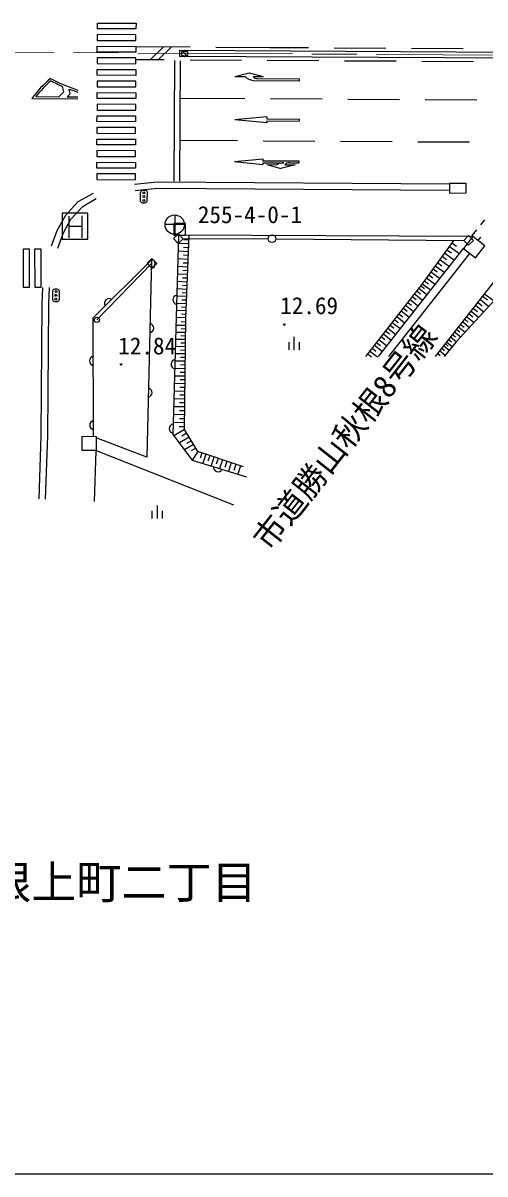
# Model space of a CAD drawing. Units: millimetres at full size, sheet at 1:1000; details may follow other scales. Extents: x 40000 to 680000, y 20000 to 380000.
# Drawn here: x 187992 to 223838, y 205000 to 294278 of the extents above; entities that cross this region are included whole.
import ezdxf
from ezdxf.enums import TextEntityAlignment as Align

# ---------------------------------------------------------------- set-up
doc = ezdxf.new("R2010")
doc.units = ezdxf.units.MM
doc.header["$LTSCALE"] = 1000
doc.linetypes.add('CHAIN', pattern=[18.5, 12, -1.5, 3.5, -1.5])
for name, color, linetype, lineweight in [('M-BGD', 7, 'Continuous', 25), ('M-BMK', 2, 'CHAIN', 13), ('M-BMK-ROW', 30, 'Continuous', 25), ('M-BMK-SRVR', 3, 'Continuous', 25), ('M-STR-STRC', 7, 'Continuous', 25), ('M-TTL-BAND', 7, 'Continuous', 25)]:
    doc.layers.add(name, color=color, linetype=linetype, lineweight=lineweight)
doc.layers.add('M-BMK-HTXT', color=7, linetype='Continuous')
doc.styles.add('ＭＳ ゴシック', font='')
doc.styles.get('ＭＳ ゴシック').set_extended_font_data('MS Gothic')

msp = doc.modelspace()

# ---------------------------------------------------------------- linework, layer by layer
at = {"layer": 'M-BGD'}
for p, q in [((200161, 292167), (259936, 291809)), ((200163, 291679), (200161, 292167)), ((200441, 291999), (200444, 292029)), ((200450, 291968), (200441, 291999)), ((200444, 292029), (200453, 292053)), ((200465, 291945), (200450, 291968)), ((200453, 292053), (200471, 292075)), ((200599, 291863), (200465, 291945)), ((200471, 292075), (200510, 292085)), ((200510, 292085), (200568, 292084)), ((200568, 292084), (200593, 292080)), ((200593, 292080), (200616, 292068)), ((200616, 292068), (200636, 292049)), ((200636, 292049), (200653, 292020)), ((230193, 291523), (200163, 291679)), ((200451, 291754), (200464, 291739)), ((200464, 291739), (200483, 291730)), ((200483, 291730), (200509, 291724)), ((200509, 291724), (200548, 291723)), ((200548, 291723), (200580, 291731)), ((200580, 291731), (200608, 291749)), ((200617, 291849), (200599, 291863)), ((200608, 291749), (200625, 291777)), ((200626, 291824), (200617, 291849)), ((200625, 291777), (200627, 291805)), ((200627, 291805), (200626, 291824)), ((198418, 281442), (196694, 281267)), ((197133, 281195), (197156, 281237)), ((197156, 281237), (197199, 281282)), ((197199, 281282), (197245, 281306)), ((197245, 281306), (197313, 281317)), ((197313, 281317), (197438, 281314)), ((197438, 281314), (197505, 281300)), ((197505, 281300), (197549, 281274)), ((197549, 281274), (197591, 281231)), ((197591, 281231), (197615, 281183)), ((221086, 281288), (198418, 281442)), ((222378, 281839), (221081, 281827)), ((221081, 281827), (221088, 281091)), ((222385, 281103), (222378, 281839)), ((193674, 280631), (192572, 280006)), ((197108, 280508), (197121, 281133)), ((197117, 280446), (197108, 280508)), ((197141, 280398), (197117, 280446)), ((197121, 281133), (197133, 281195)), ((197180, 280357), (197141, 280398)), ((197225, 280331), (197180, 280357)), ((197530, 280350), (197485, 280323)), ((197576, 280391), (197530, 280350)), ((197597, 280436), (197576, 280391)), ((197608, 280498), (197597, 280436)), ((197621, 281123), (197608, 280498)), ((197615, 281183), (197621, 281123)), ((221088, 281091), (222385, 281103)), ((192572, 280006), (191686, 279043)), ((197292, 280317), (197225, 280331)), ((197417, 280314), (197292, 280317)), ((197485, 280323), (197417, 280314)), ((191686, 279043), (191082, 277938)), ((199689, 278722), (199686, 277822)), ((200596, 278719), (199689, 278722)), ((200593, 277819), (200596, 278719)), ((223519, 278619), (223836, 279006)), ((191082, 277938), (190656, 276800)), ((200051, 277811), (199624, 262369)), ((199686, 277822), (200593, 277819)), ((222905, 277731), (200051, 277811)), ((200627, 271352), (200896, 277808)), ((222905, 277731), (222160, 276798)), ((222838, 277786), (223203, 278232)), ((223835, 276989), (222905, 277731)), ((223306, 277412), (223522, 277675)), ((200869, 277148), (200034, 277183)), ((200856, 276845), (200455, 276862)), ((200882, 277455), (200475, 277472)), ((215574, 268406), (222160, 276798)), ((221415, 277424), (218973, 274051)), ((221074, 276954), (221779, 276444)), ((221266, 277218), (221622, 276960)), ((222160, 276798), (223090, 276055)), ((223090, 276055), (223835, 276989)), ((193440, 271406), (197956, 275904)), ((197956, 275904), (197595, 260613)), ((200819, 275943), (200000, 275977)), ((200844, 276542), (200017, 276577)), ((200831, 276243), (200434, 276259)), ((216376, 268408), (222656, 276409)), ((220338, 275937), (221007, 275452)), ((220520, 276188), (220859, 275942)), ((220701, 276439), (221388, 275942)), ((220888, 276696), (221236, 276444)), ((200794, 275351), (199984, 275385)), ((200782, 275059), (200394, 275075)), ((200806, 275647), (200414, 275663)), ((219811, 275209), (220133, 274975)), ((219984, 275447), (220636, 274975)), ((220161, 275692), (220491, 275453)), ((200745, 274188), (199952, 274222)), ((200770, 274766), (199968, 274800)), ((200758, 274477), (200375, 274493)), ((219137, 274278), (219444, 274056)), ((219302, 274505), (219922, 274056)), ((219470, 274737), (219784, 274510)), ((219638, 274970), (220274, 274509)), ((224795, 274535), (219984, 268417)), ((189509, 273769), (189460, 272511)), ((190009, 273750), (189960, 272499)), ((190294, 272848), (190307, 273473)), ((190307, 273473), (190318, 273535)), ((190318, 273535), (190342, 273577)), ((190342, 273577), (190385, 273622)), ((190385, 273622), (190431, 273646)), ((190431, 273646), (190498, 273657)), ((190498, 273657), (190623, 273654)), ((190623, 273654), (190690, 273640)), ((190690, 273640), (190735, 273614)), ((190735, 273614), (190777, 273571)), ((190777, 273571), (190801, 273523)), ((190807, 273463), (190794, 272838)), ((190801, 273523), (190807, 273463)), ((200722, 273617), (199936, 273650)), ((200710, 273335), (200336, 273351)), ((200734, 273903), (200355, 273919)), ((218973, 274051), (214572, 268404)), ((218368, 273275), (218957, 272816)), ((218540, 273496), (218835, 273266)), ((218713, 273717), (219301, 273258)), ((218856, 273901), (219149, 273673)), ((218973, 274051), (219578, 273614)), ((223826, 273235), (224541, 272737)), ((189460, 272511), (189380, 262266)), ((189960, 272499), (189880, 262256)), ((190303, 272786), (190294, 272848)), ((190327, 272738), (190303, 272786)), ((190366, 272697), (190327, 272738)), ((190410, 272671), (190366, 272697)), ((190478, 272657), (190410, 272671)), ((190602, 272654), (190478, 272657)), ((190670, 272663), (190602, 272654)), ((190716, 272690), (190670, 272663)), ((190762, 272731), (190716, 272690)), ((190783, 272776), (190762, 272731)), ((190794, 272838), (190783, 272776)), ((200675, 272496), (199905, 272528)), ((200698, 273053), (199920, 273086)), ((200686, 272775), (200317, 272790)), ((217679, 272390), (218269, 271930)), ((217851, 272611), (218146, 272382)), ((218024, 272833), (218613, 272373)), ((218196, 273054), (218491, 272824)), ((224909, 273138), (221608, 269544)), ((223121, 272359), (223738, 271863)), ((223308, 272590), (223623, 272336)), ((223494, 272822), (224140, 272301)), ((223689, 273064), (224020, 272798)), ((193469, 262216), (193440, 271406)), ((200629, 271401), (199875, 271432)), ((200652, 271945), (199890, 271977)), ((200641, 271673), (200280, 271688)), ((200663, 272220), (200298, 272236)), ((216988, 271504), (217579, 271043)), ((217161, 271725), (217456, 271495)), ((217333, 271947), (217924, 271487)), ((217506, 272169), (217801, 271939)), ((222429, 271498), (222989, 271047)), ((222598, 271708), (222885, 271477)), ((222767, 271918), (223354, 271445)), ((222944, 272139), (223245, 271897)), ((200621, 270814), (199858, 270823)), ((200618, 270543), (200254, 270547)), ((200624, 271083), (200264, 271087)), ((200530, 262757), (200627, 271352)), ((216296, 270616), (216888, 270155)), ((216469, 270838), (216765, 270608)), ((216642, 271060), (217234, 270599)), ((216815, 271282), (217111, 271052)), ((221636, 270513), (221884, 270314)), ((221793, 270708), (222301, 270299)), ((221950, 270903), (222210, 270693)), ((222106, 271098), (222640, 270668)), ((222267, 271298), (222541, 271078)), ((200609, 269722), (199828, 269731)), ((200615, 270271), (199843, 270280)), ((200612, 269996), (200244, 270001)), ((209011, 269931), (209011, 268931)), ((215604, 269727), (216197, 269265)), ((215777, 269950), (216073, 269719)), ((215950, 270172), (216543, 269710)), ((216123, 270394), (216419, 270163)), ((221009, 269734), (221236, 269552)), ((221166, 269929), (221623, 269561)), ((221323, 270124), (221558, 269935)), ((221479, 270319), (221962, 269930)), ((200602, 269166), (199812, 269175)), ((200599, 268886), (200223, 268890)), ((200605, 269444), (200233, 269448)), ((208611, 269533), (208611, 268933)), ((209411, 269533), (209411, 268933)), ((214910, 268837), (215504, 268374)), ((215084, 269060), (215380, 268828)), ((215257, 269282), (215850, 268820)), ((215430, 269505), (215727, 269274)), ((220310, 268869), (220749, 268514)), ((220467, 269064), (220688, 268885)), ((220624, 269258), (221069, 268898)), ((221608, 269544), (220669, 268419)), ((220748, 269411), (220980, 269224)), ((220852, 269540), (221302, 269178)), ((200590, 268038), (199781, 268047)), ((200596, 268605), (199797, 268614)), ((200593, 268321), (200212, 268326)), ((214736, 268614), (215033, 268383)), ((220152, 268675), (220370, 268499)), ((200583, 267464), (199765, 267473)), ((200580, 267174), (200191, 267179)), ((200586, 267751), (200202, 267755)), ((200570, 266298), (199733, 266308)), ((200576, 266884), (199749, 266894)), ((200573, 266591), (200180, 266596)), ((200563, 265706), (199717, 265715)), ((200560, 265406), (200158, 265411)), ((200566, 266002), (200169, 266006)), ((200549, 264501), (199683, 264511)), ((200556, 265107), (199700, 265117)), ((200553, 264804), (200147, 264809)), ((200542, 263889), (199667, 263899)), ((200539, 263580), (200124, 263585)), ((200546, 264195), (200136, 264200)), ((200535, 263271), (199649, 263281)), ((200530, 262757), (199704, 262264)), ((200532, 262958), (200113, 262963)), ((201563, 261029), (200530, 262757)), ((189380, 262266), (189214, 257371)), ((189880, 262256), (189714, 257354)), ((192577, 261127), (192583, 262220)), ((192583, 262220), (193677, 262215)), ((193677, 262215), (193672, 261121)), ((197595, 260613), (193677, 262111)), ((199624, 262369), (201127, 260382)), ((200884, 262165), (200123, 261710)), ((200707, 262461), (200318, 262229)), ((201227, 261591), (200529, 261173)), ((201055, 261878), (200679, 261653)), ((193672, 261121), (192577, 261127)), ((193531, 257166), (193672, 261105)), ((193672, 261121), (204316, 256900)), ((201394, 261313), (201028, 261095)), ((201560, 261035), (201127, 260382)), ((205093, 259842), (201563, 261029)), ((201868, 260927), (201729, 260512)), ((202173, 260824), (201940, 260131)), ((202490, 260717), (202345, 260286)), ((201127, 260382), (205343, 259078)), ((202807, 260611), (202579, 259933)), ((203136, 260500), (202986, 260052)), ((203466, 260389), (203243, 259728)), ((203809, 260274), (203652, 259808)), ((204151, 260159), (203934, 259514)), ((204507, 260039), (204344, 259555)), ((204863, 259919), (204652, 259292)), ((197999, 256445), (197999, 255845)), ((198399, 256843), (198399, 255843)), ((198799, 256445), (198799, 255845))]:
    msp.add_line(p, q, dxfattribs=at)
for centre, radius in [((200532, 291914), 249), ((197359, 280516), 75), ((197365, 280816), 75), ((197371, 281115), 75), ((190550, 273156), 75), ((190557, 273455), 75), ((190544, 272856), 75), ((208267, 270889), 50), ((208267, 270889), 43.8), ((208267, 270889), 37.5), ((208267, 270889), 31.3), ((208267, 270889), 25), ((208267, 270889), 18.8), ((208267, 270889), 12.5), ((208267, 270889), 6.2), ((195600, 267799), 50), ((195600, 267799), 43.8), ((195600, 267799), 37.5), ((195600, 267799), 31.3), ((195600, 267799), 25), ((195600, 267799), 18.8), ((195600, 267799), 12.5), ((195600, 267799), 6.2)]:
    msp.add_circle(centre, radius, dxfattribs=at)
for centre, start, end in [((197895, 275610), 277.44488, 79.85006), ((194661, 272545), 53.68332, 216.0885), ((199967, 272811), 97.21467, 259.61985), ((197777, 270611), 277.44488, 79.85006), ((193505, 268075), 98.9755, 261.38068), ((199829, 267813), 97.21467, 259.61985), ((197659, 265613), 277.44488, 79.85006), ((193520, 263075), 98.9755, 261.38068), ((199691, 262815), 97.21467, 259.61985), ((203112, 259825), 171.61707, 334.02225)]:
    msp.add_arc(centre, 354, start, end, dxfattribs=at)
at = {"layer": 'M-BMK'}
msp.add_line((67402, 292703), (367397, 290958), dxfattribs=at)
at = {"layer": 'M-BMK-ROW'}
for p, q in [((200406, 277553), (207016, 277550)), ((207616, 277547), (222189, 277414)), ((193718, 271251), (197992, 275639))]:
    msp.add_line(p, q, dxfattribs=at)
for points in [[(200031, 277178), (199664, 277561), (200047, 277928), (200414, 277545)], [(222552, 277035), (222185, 277418), (222568, 277785), (222935, 277402)], [(197984, 275264), (197617, 275647), (198000, 276014), (198367, 275631)]]:
    msp.add_lwpolyline(points, close=True, dxfattribs=at)
for centre, radius in [((207316, 277549), 300), ((193718, 271251), 200)]:
    msp.add_circle(centre, radius, dxfattribs=at)
at = {"layer": 'M-BMK-SRVR'}
for p, q in [((200512, 278638), (199012, 278638)), ((199762, 279388), (199762, 277888))]:
    msp.add_line(p, q, dxfattribs=at)
msp.add_circle((199762, 278638), 750, dxfattribs=at)
at = {"layer": 'M-STR-STRC'}
for p, q in [((193759, 293828), (193760, 294278)), ((196757, 293816), (193759, 293828)), ((193760, 294278), (196759, 294266)), ((196759, 294266), (196757, 293816)), ((193757, 293378), (193755, 292928)), ((193755, 292928), (196754, 292916)), ((196756, 293366), (193757, 293378)), ((196754, 292916), (196756, 293366)), ((193752, 292028), (193753, 292478)), ((196750, 292016), (193752, 292028)), ((193753, 292478), (196752, 292467)), ((196752, 292467), (196750, 292016)), ((196773, 292451), (200955, 292427)), ((197877, 291445), (198882, 292439)), ((198513, 291441), (199519, 292435)), ((202955, 292415), (207137, 292391)), ((207137, 292391), (210137, 292373)), ((212137, 292362), (216136, 292338)), ((218136, 292327), (222136, 292304)), ((193750, 291578), (193748, 291128)), ((193748, 291128), (196747, 291117)), ((196749, 291566), (193750, 291578)), ((196747, 291117), (196749, 291566)), ((196767, 291451), (198949, 291438)), ((199712, 282009), (199767, 291359)), ((200162, 282006), (200217, 291356)), ((200949, 291427), (204949, 291403)), ((206949, 291392), (210949, 291369)), ((212949, 291357), (216949, 291334)), ((218949, 291322), (222949, 291299)), ((193745, 290228), (193747, 290678)), ((196744, 290216), (193745, 290228)), ((193747, 290678), (196745, 290667)), ((196745, 290667), (196744, 290216)), ((204439, 290131), (205540, 290425)), ((205540, 290425), (206638, 290119)), ((191161, 288938), (191059, 289364)), ((193743, 289778), (193742, 289328)), ((193742, 289328), (196740, 289317)), ((196742, 289766), (193743, 289778)), ((196740, 289317), (196742, 289766)), ((204439, 290131), (205239, 290127)), ((205837, 289823), (209437, 289802)), ((205838, 290123), (206638, 290119)), ((206195, 289971), (209438, 289952)), ((209437, 289802), (209438, 289952)), ((188671, 288423), (192250, 288402)), ((188978, 288571), (190779, 288561)), ((190779, 288561), (191161, 288938)), ((191415, 288557), (191657, 288796)), ((191415, 288557), (192250, 288552)), ((191657, 288796), (191571, 289157)), ((193738, 288428), (193740, 288878)), ((196737, 288416), (193738, 288428)), ((193740, 288878), (196739, 288867)), ((196739, 288867), (196737, 288416)), ((205200, 288402), (200200, 288431)), ((211200, 288367), (207200, 288390)), ((193737, 287978), (193735, 287528)), ((193735, 287528), (196734, 287517)), ((196735, 287967), (193737, 287978)), ((196734, 287517), (196735, 287967)), ((217200, 288332), (213200, 288355)), ((223199, 288297), (219200, 288321)), ((193731, 286628), (193733, 287078)), ((196730, 286617), (193731, 286628)), ((193733, 287078), (196732, 287067)), ((196732, 287067), (196730, 286617)), ((206920, 286992), (204419, 286781)), ((206918, 286542), (204419, 286781)), ((206919, 286692), (206918, 286542)), ((206920, 286992), (206919, 286842)), ((206919, 286842), (209419, 286827)), ((206919, 286692), (209419, 286677)), ((209419, 286827), (209419, 286677)), ((193730, 286178), (193728, 285728)), ((193728, 285728), (196727, 285717)), ((196728, 286167), (193730, 286178)), ((196727, 285717), (196728, 286167)), ((193725, 284828), (193726, 285278)), ((196723, 284817), (193725, 284828)), ((193726, 285278), (196725, 285267)), ((196725, 285267), (196723, 284817)), ((200181, 285181), (204638, 285155)), ((206638, 285144), (210638, 285120)), ((212638, 285109), (216637, 285085)), ((218637, 285074), (222637, 285050)), ((193723, 284378), (193721, 283928)), ((193721, 283928), (196720, 283917)), ((196722, 284367), (193723, 284378)), ((196720, 283917), (196722, 284367)), ((193718, 283028), (193720, 283478)), ((196717, 283017), (193718, 283028)), ((193720, 283478), (196718, 283467)), ((196718, 283467), (196717, 283017)), ((204400, 283532), (206601, 283744)), ((204400, 283532), (206599, 283294)), ((206600, 283444), (206599, 283294)), ((206600, 283444), (208226, 283434)), ((206601, 283744), (206601, 283594)), ((206601, 283594), (209400, 283577)), ((206899, 283292), (207997, 282986)), ((206899, 283292), (207699, 283287)), ((209099, 283279), (207997, 282986)), ((208299, 283284), (209099, 283279)), ((208657, 283432), (209400, 283427)), ((209400, 283577), (209400, 283427)), ((193716, 282578), (193714, 282128)), ((193714, 282128), (196713, 282117)), ((196715, 282567), (193716, 282578)), ((196713, 282117), (196715, 282567)), ((198394, 281942), (196643, 281765)), ((221090, 281788), (198394, 281942)), ((192258, 280402), (191276, 279337)), ((193428, 281066), (192258, 280402)), ((191032, 279520), (191032, 277520)), ((193032, 279520), (191032, 279520)), ((193032, 277520), (193032, 279520)), ((191276, 279337), (190626, 278147)), ((191572, 277605), (191572, 279304)), ((192564, 279315), (192564, 277610)), ((190626, 278147), (190188, 276975)), ((191572, 278520), (192564, 278520)), ((191032, 277520), (193032, 277520)), ((188021, 276759), (188471, 276759)), ((188024, 273764), (188021, 276759)), ((188471, 276759), (188474, 273764)), ((188921, 276760), (189371, 276760)), ((188924, 273764), (188921, 276760)), ((189371, 276760), (189374, 273765)), ((188474, 273764), (188024, 273764)), ((189374, 273765), (188924, 273764))]:
    msp.add_line(p, q, dxfattribs=at)
for centre, radius, start, end in [((197469, 281697), 11075, 131.55144, 142.60259), ((197469, 281697), 10925, 132.1001, 141.00555), ((195828, 300457), 11925, 241.4183, 252.55521), ((195828, 300457), 12075, 241.92123, 246.73371), ((205964, 290815), 1000, 223.50415, 262.69911), ((206198, 290471), 500, 224.09368, 269.66668), ((195828, 300457), 12075, 249.35354, 252.7742), ((208221, 282434), 1000, 89.66668, 121.45501), ((208654, 282932), 500, 89.66668, 135.23968)]:
    msp.add_arc(centre, radius, start, end, dxfattribs=at)
at = {"layer": 'M-TTL-BAND'}
msp.add_line((40000, 205000), (579000, 205000), dxfattribs=at)

# ---------------------------------------------------------------- texts
at = {"layer": 'M-BGD', "style": 'ＭＳ ゴシック'}
for s, p in [('12.69', (207950, 271299)), ('12.84', (195381, 268178))]:
    msp.add_text(s, height=1320, dxfattribs=at).set_placement(p, align=Align.BOTTOM_LEFT)
at = {"layer": 'M-BMK-HTXT', "style": 'ＭＳ ゴシック'}
msp.add_text('市道勝山秋根8号線', height=1833, rotation=51.874, dxfattribs=at).set_placement((207553, 252891), align=Align.BOTTOM_LEFT)
msp.add_text('秋根上町二丁目', height=2566, dxfattribs=at).set_placement((193882, 227639), align=Align.MIDDLE_CENTER)
at = {"layer": 'M-BMK-SRVR', "style": 'ＭＳ ゴシック'}
msp.add_text('255-4-0-1', height=1320, dxfattribs=at).set_placement((201558, 278360), align=Align.BOTTOM_LEFT)

doc.saveas('drawing.dxf')
